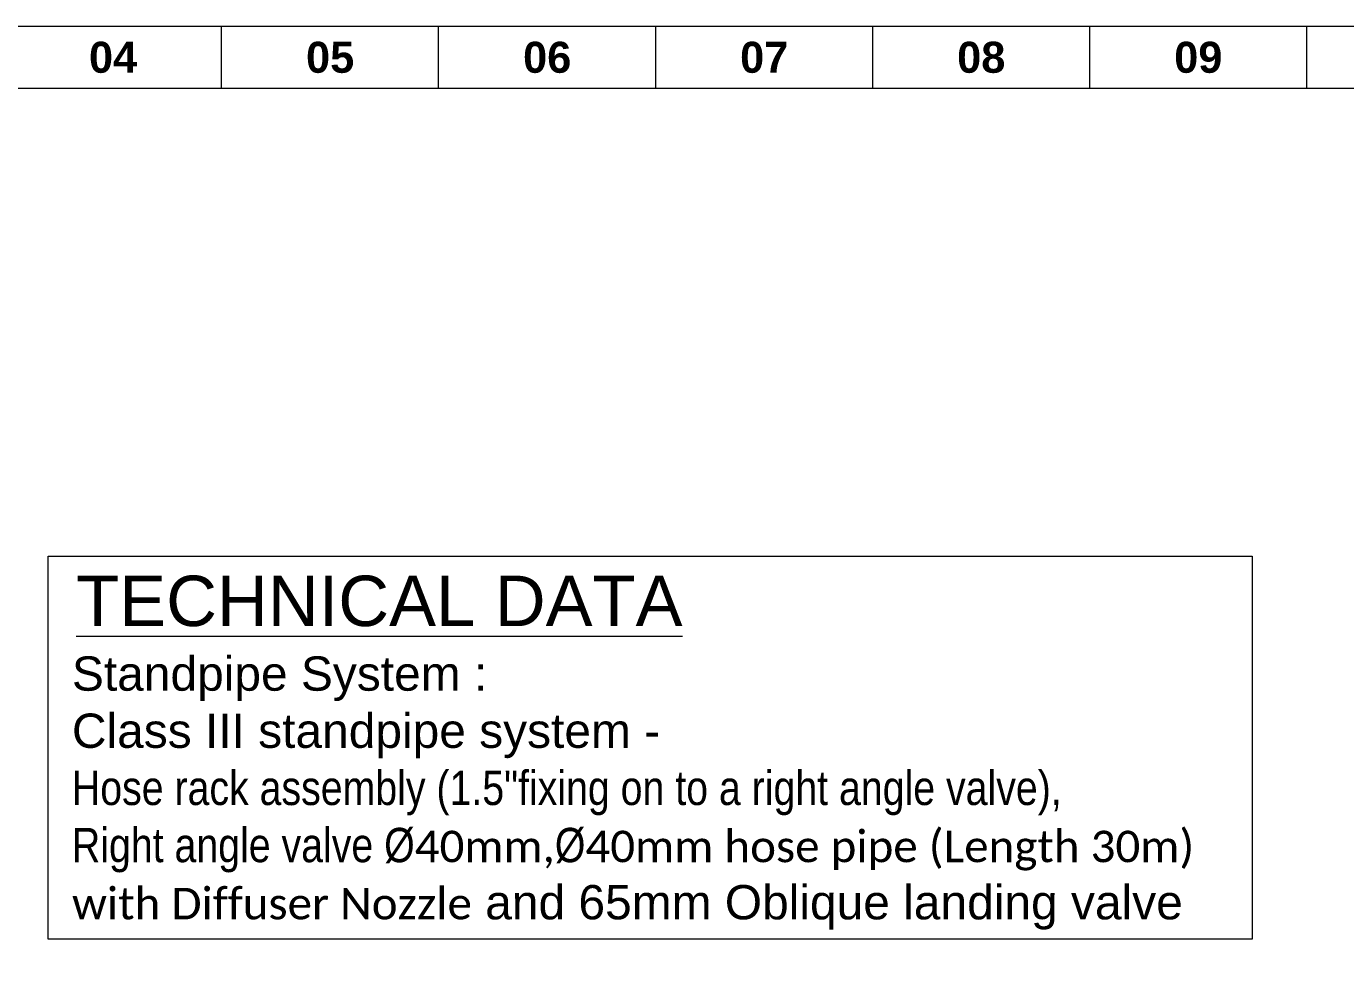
# Model space of a CAD drawing. Header units: inches. Extents: x -98933 to 1585249, y -3352739 to 192771.
# Drawn here: x 27384 to 28154, y 50491 to 51033 of the extents above; entities that cross this region are included whole.
import ezdxf

# ---------------------------------------------------------------- set-up
doc = ezdxf.new("R2010")
doc.units = ezdxf.units.IN
doc.header["$MEASUREMENT"] = 0
doc.layers.add('FIREFIGHTING', color=241, linetype='Continuous')
for name, color, linetype, lineweight in [('FITTINGS', 6, 'Continuous', 13), ('Inline', 7, 'Continuous', 0), ('Outline', 7, 'Continuous', 0), ('Scale', 7, 'Continuous', 0), ('Scale_Text', 7, 'Continuous', 0), ('Text', 7, 'Continuous', 0), ('Text1', 7, 'Continuous', 13), ('Titelblk', 7, 'Continuous', 25), ('TITLE', 7, 'Continuous', 20)]:
    doc.layers.add(name, color=color, linetype=linetype, lineweight=lineweight)
doc.styles.add('AREAL', font='arial.ttf')
doc.styles.add('rafik', font='arial.ttf')
doc.styles.get("Standard").update_dxf_attribs({"font": 'arialbd.ttf', "height": 24})

# ---------------------------------------------------------------- blocks, each defined once
blk = doc.blocks.new('111')
at = {"layer": 'FITTINGS', "color": 7, "ltscale": 5}
blk.add_lwpolyline([(-53221.5, 39959.81), (-52766, 39959.81), (-52766, 39814.93), (-53221.5, 39814.93)], close=True, dxfattribs=at)
at = {"layer": 'Text', "color": 7, "insert": (-53212.53, 39921.85), "char_height": 12.96999, "width": 761.0086, "attachment_point": 1, "style": 'AREAL'}
blk.add_mtext('{\\C0;Standpipe System : \\PClass III standpipe system - \\P\\fArial Narrow|b0|i0|c0|p34;Hose rack assembly (1.5"fixing on to a right angle valve),\\fCalibri|b0|i0|c0|p34;\\H0.9167x;\\P\\fArial Narrow|b0|i0|c0|p34;\\H1.091x;Right angle \\H0.9998x;valve Ø\\fCalibri|b0|i0|c0|p34;\\H0.9167x;40mm,\\fArial Narrow|b0|i0|c0|p34;\\H1.091x;Ø\\fCalibri|b0|i0|c0|p34;\\H0.9167x;40mm hose pipe (Length 30m) \\Pwith Diffuser Nozzle\\fArial|b0|i0|c0|p34;\\H1.091x; and 65mm Oblique landing valve}', dxfattribs=at)
at = {"layer": 'Text1', "color": 7, "style": 'rafik'}
blk.add_text('%%UTECHNICAL DATA', height=19.0672, dxfattribs=at).set_placement((-53210.92, 39933.33))
blk = doc.blocks.new('PAGE')
at = {"layer": 'Inline', "color": 252, "lineweight": 15}
blk.add_lwpolyline([(178051640.63, 22656441.11), (178051640.63, 22657235.79), (178050505.36, 22657235.79), (178050505.36, 22656441.11)], close=True, dxfattribs=at)
at = {"layer": 'Outline', "color": 252, "lineweight": 15}
blk.add_line((178051662.57, 22657252.66), (178050483.42, 22657252.66), dxfattribs=at)
at = {"layer": 'Scale', "color": 252, "lineweight": 9}
for p, q in [((178050719.01, 22657235.79), (178050719.01, 22657252.66)), ((178050778.01, 22657235.79), (178050778.01, 22657252.66)), ((178050837.01, 22657235.79), (178050837.01, 22657252.66)), ((178050896, 22657235.79), (178050896, 22657252.66)), ((178050955, 22657235.79), (178050955, 22657252.66)), ((178051014, 22657235.79), (178051014, 22657252.66))]:
    blk.add_line(p, q, dxfattribs=at)
at = {"layer": 'Scale_Text', "color": 252, "lineweight": 13, "char_height": 8.435, "width": 2.5102, "attachment_point": 5}
for s, insert in [('04', (178050689.51, 22657244.22)), ('05', (178050748.51, 22657244.22)), ('06', (178050807.51, 22657244.22)), ('07', (178050866.5, 22657244.22)), ('08', (178050925.5, 22657244.22)), ('09', (178050984.5, 22657244.22))]:
    blk.add_mtext(s, dxfattribs=dict(at, insert=insert))
blk = doc.blocks.new('Title')
at = {"layer": 'Titelblk', "color": 3, "linetype": 'Continuous', "lineweight": 0, "xscale": 3.014611567961765, "yscale": 3.014611567959946, "zscale": 3.014611567966516}
blk.add_blockref('PAGE', (-536855255.8, -68388224), dxfattribs=at)

msp = doc.modelspace()

# ---------------------------------------------------------------- block references
at = {"layer": 'FIREFIGHTING', "color": 201, "xscale": 1.541805160436525, "yscale": 1.541805160436525, "zscale": 1.541805160450333}
msp.add_blockref('111', (109454.24, -10885.68), dxfattribs=at)
at = {"layer": 'TITLE', "xscale": 0.7117836411130156, "yscale": 0.7117836411130156, "zscale": 0.7117836352222188}
msp.add_blockref('Title', (99743.22, 111825.49), dxfattribs=at)

doc.saveas('drawing.dxf')
